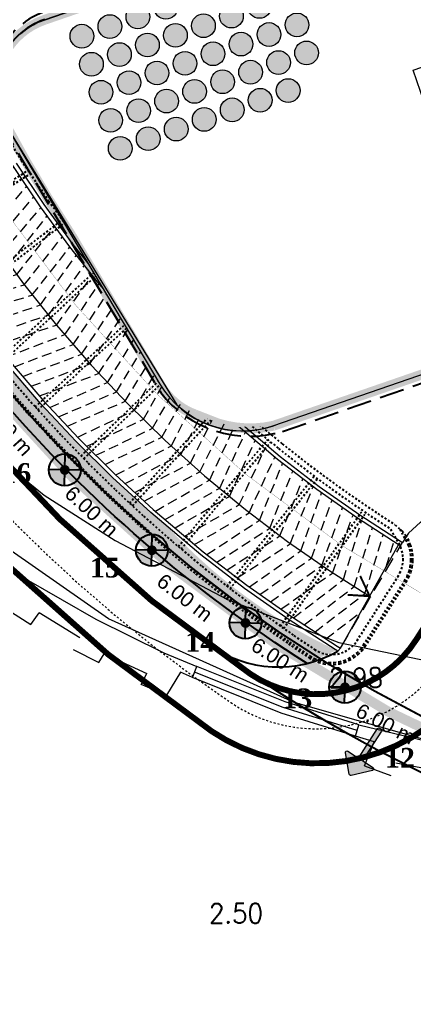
# Model space of a CAD drawing. Header units: millimetres. Extents: x 583747 to 596416, y 2304962 to 2309584.
# Drawn here: x 595599.4 to 595619.4, y 2307166.71 to 2307216.25 of the extents above; entities that cross this region are included whole.
import ezdxf
from ezdxf.enums import TextEntityAlignment as Align

# ---------------------------------------------------------------- set-up
doc = ezdxf.new("R2010")
doc.units = ezdxf.units.MM
doc.set_wipeout_variables(frame=1)
for name, pattern in [('DASH', [0.35, 0.25, -0.1]), ('DASH2-1', [3, 2, -1]), ('DASHED', [4.5, 3, -1.5]), ('HIDDEN', [0.375, 0.25, -0.125]), ('{qui hoach}', [1.3, 0, -1.3])]:
    doc.linetypes.add(name, pattern=pattern)
for name, color, linetype in [('A-GLAZ', 135, 'Continuous'), ('AFP-KERB-LINE', 2, 'Continuous'), ('canopy', 2, 'DASH'), ('K2', 2, 'Continuous'), ('KT-Kich thuoc', 159, 'Continuous'), ('Xref_NT1+NT2_MBDV Cot vach_220729$0$ccu12-Thay', 7, 'Continuous'), ('Xref_ST_MBDV Cot vach 30.7.2022$0$Xref_ST_MBDV Cot vach 30.7.2022|Xref_ST_MBDV Cot vach 30.7.2022|Xref_ST_MBDV Cot vach 30.7.2022|Xref_ST_MBDV Cot vach 30.7.2022|A-CORE-OTLN', 2, 'Continuous')]:
    doc.layers.add(name, color=color, linetype=linetype)
for name, color, linetype, lineweight in [('AUDIT_I_220808132811-11', 7, 'Continuous', 9), ('bo dat CXCL', 95, 'Continuous', 18), ('Code Cao do', 7, 'Continuous', 0), ('duong chua chay', 1, 'Continuous', 15), ('Duong RG Thua', 7, 'Continuous', 0), ('hatch', 45, 'Continuous', 5), ('KT-DV2', 7, 'Continuous', 15), ('KT-Ghi chu', 7, 'Continuous', 15), ('KT-NEN', 250, 'Continuous', 0), ('KT-Net khuat', 8, 'HIDDEN', 18), ('KT-Net thay', 7, 'Continuous', 20), ('KT-TMB', 7, 'Continuous', 0), ('KT_lo dat', 1, 'Continuous', 40), ('KT_Ms', 100, 'Continuous', 5), ('Level 15', 7, 'Continuous', 0), ('moc', 7, 'Continuous', 0), ('N-THAY', 7, 'Continuous', 18), ('Xref_ST_MBDV Cot vach 30.7.2022|Xref_ST_MBDV Cot vach 30.7.2022|Xref_ST_MBDV Cot vach 30.7.2022|Xref_ST_MBDV Cot vach 30.7.2022|00_duong_QH', 7, 'Continuous', 9), ('đường pccc', 6, 'Continuous', 13)]:
    doc.layers.add(name, color=color, linetype=linetype, lineweight=lineweight)
doc.styles.add('Style-.VnArial', font='')
doc.styles.add('Style-STANDARD', font='STANDARD.shx')
doc.styles.get('Style-.VnArial').set_extended_font_data('.VnArial')

# ---------------------------------------------------------------- blocks, each defined once
blk = doc.blocks.new('wwww1')
at = {"layer": 'Duong RG Thua', "color": 7, "lineweight": 0}
for p, q in [((595595.973, 2307195.893), (595600.486, 2307192.217)), ((595600.486, 2307192.217), (595604.07, 2307189.921)), ((595604.07, 2307189.921), (595609.77, 2307186.935)), ((595609.77, 2307186.935), (595615.408, 2307184.77)), ((595615.408, 2307184.77), (595625.31, 2307182.718))]:
    blk.add_line(p, q, dxfattribs=at)
at = {"layer": 'Duong RG Thua', "color": 7, "linetype": 'Continuous', "lineweight": 0}
for p, q in [((595596.46, 2307189.962), (595599.692, 2307187.903)), ((595599.692, 2307187.903), (595603.09, 2307185.946)), ((595598.597, 2307186.46), (595599.808, 2307185.674)), ((595599.808, 2307185.674), (595600.221, 2307186.275)), ((595602.287, 2307185.006), (595600.221, 2307186.275)), ((595603.09, 2307185.946), (595606.538, 2307184.241)), ((595606.538, 2307184.241), (595608.215, 2307183.546)), ((595605.397, 2307182.643), (595605.687, 2307183.206)), ((595607.39, 2307183.26), (595606.678, 2307182.094)), ((595607.992, 2307182.989), (595607.39, 2307183.26)), ((595607.992, 2307182.989), (595608.215, 2307183.546)), ((595606.678, 2307182.094), (595605.397, 2307182.643)), ((595616.249, 2307180.025), (595616.426, 2307180.598)), ((595617.2, 2307179.741), (595616.249, 2307180.025)), ((595616.714, 2307178.52), (595617.2, 2307179.741)), ((595618.299, 2307178.673), (595620.896, 2307178.181)), ((595616.714, 2307178.52), (595618.043, 2307178.036))]:
    blk.add_line(p, q, dxfattribs=at)
at = {"layer": 'Duong RG Thua', "color": 1, "linetype": 'Continuous', "lineweight": 0, "flags": 128}
blk.add_lwpolyline([(595633.994, 2307178.678), (595620.846, 2307179.538), (595613.144, 2307181.725), (595603.74, 2307185.971), (595593.856, 2307192.856), (595584.897, 2307203.155)], dxfattribs=at)
at = {"layer": 'Duong RG Thua', "color": 7, "linetype": 'Continuous', "lineweight": 0, "flags": 128}
for points in [[(595601.953, 2307184.408), (595603.25, 2307183.757), (595603.521, 2307184.186), (595605.687, 2307183.206)], [(595616.338, 2307180.311), (595612.581, 2307181.473), (595608.104, 2307183.267)], [(595616.426, 2307180.598), (595612.681, 2307181.756), (595608.215, 2307183.546)], [(595616.249, 2307180.025), (595612.48, 2307181.19), (595607.992, 2307182.989)], [(595616.426, 2307180.598), (595620.846, 2307179.538), (595629.771, 2307178.585)]]:
    blk.add_lwpolyline(points, dxfattribs=at)
at = {"layer": 'Code Cao do', "color": 6, "linetype": 'Continuous', "lineweight": 0, "style": 'Style-STANDARD'}
for s, p in [('2.98', (595614.905, 2307182.989)), ('2.50', (595608.832, 2307171.059))]:
    blk.add_text(s, height=1, rotation=359.9973, dxfattribs=at).set_placement(p, align=Align.MIDDLE_LEFT)
blk = doc.blocks.new('Moc')
at = {"layer": 'moc', "linetype": '{qui hoach}', "lineweight": 0, "ltscale": 0.5}
h = blk.add_hatch(color=7, dxfattribs=at)
edge = h.paths.add_edge_path()
edge.add_arc((0, 0), 0.25, 0, 360)
blk = doc.blocks.new('hk')
at = {"layer": 'K2'}
h = blk.add_hatch(color=256, dxfattribs=at)
h.dxf.hatch_style = 1
h.paths.add_polyline_path([(-79.569, 95.738), (-79.569, 94.297), (-78.128, 94.297, 0.006031), (-78.128, 94.332, 0.407166)])
h.paths.add_polyline_path([(-79.569, 94.297), (-81.01, 94.297, 0.006031), (-81.01, 94.263, 0.407166), (-79.569, 92.856)])
for p, q in [((-79.569, 92.856), (-79.569, 95.738)), ((-78.128, 94.297), (-81.01, 94.297))]:
    blk.add_line(p, q, dxfattribs=at)
blk.add_circle((-79.569, 94.297), 1.441, dxfattribs=at)
blk = doc.blocks.new('NEN')
at = {"layer": 'Level 15', "color": 240, "linetype": 'DASH', "lineweight": 13, "ltscale": 5, "true_color": 0xed1f24, "const_width": 0.5, "flags": 128}
blk.add_lwpolyline([(595682.634, 2307317.629), (595677.108, 2307338.736), (595668.702, 2307341.648), (595657.199, 2307332.945), (595633.733, 2307315.075), (595610.101, 2307298.024, 0.685011), (595643.311, 2307173.379), (595664.098, 2307171.161), (595705.748, 2307172.441), (595712.065, 2307180.508), (595682.634, 2307317.629)], format="xyb", close=True, dxfattribs=at)
at = {"layer": 'Level 15', "color": 152, "linetype": 'DASH', "lineweight": 13, "ltscale": 5, "true_color": 0x2776bb, "const_width": 0.01, "flags": 128}
blk.add_lwpolyline([(595676.796, 2307316.238), (595672.115, 2307334.115), (595669.766, 2307334.929), (595660.826, 2307328.166), (595637.307, 2307310.255), (595613.624, 2307293.167, 0.684877), (595643.957, 2307179.345), (595664.326, 2307177.171), (595702.756, 2307178.352), (595705.609, 2307181.996)], format="xyb", close=True, dxfattribs=at)
at = {"layer": 'hatch', "xscale": 0.56, "yscale": 0.56, "zscale": 0.56, "rotation": 358.6179139007246}
for p in [(595644.965, 2307139.591), (595649.377, 2307135.525), (595654.116, 2307131.845), (595659.156, 2307128.591)]:
    blk.add_blockref('hk', p, dxfattribs=at)
at = {"layer": 'moc', "color": 7, "linetype": '{qui hoach}', "lineweight": 0, "ltscale": 0.5}
for p in [(595601.693, 2307193.457), (595606.105, 2307189.391), (595610.844, 2307185.711), (595615.884, 2307182.457)]:
    blk.add_blockref('Moc', p, dxfattribs=at)
at = {"layer": 'moc', "color": 7, "linetype": 'Continuous', "lineweight": 0, "style": 'Style-.VnArial'}
for rotation, p in [(312.1055, (595598.801, 2307195.535)), (317.3319, (595603.053, 2307191.367)), (322.1758, (595607.773, 2307186.995)), (327.1476, (595612.605, 2307183.835)), (332.1193, (595617.949, 2307180.607))]:
    blk.add_text('6.00 m', height=0.75, rotation=rotation, dxfattribs=at).set_placement(p, align=Align.MIDDLE_CENTER)
at = {"layer": 'moc', "color": 7, "linetype": 'Continuous', "lineweight": 0, "char_height": 1, "attachment_point": 4, "line_spacing_factor": 0.6, "style": 'Style-.VnArial'}
for s, insert in [('\\f.VnTimeH|b1|i0|c00|p39;16', (595598.481, 2307193.291)), ('\\f.VnTimeH|b1|i0|c00|p39;15', (595602.967, 2307188.507)), ('\\f.VnTimeH|b1|i0|c00|p39;14', (595607.801, 2307184.752)), ('\\f.VnTimeH|b1|i0|c00|p39;13', (595612.717, 2307181.889)), ('\\f.VnTimeH|b1|i0|c00|p39;12', (595617.916, 2307178.886))]:
    blk.add_mtext(s, dxfattribs=dict(at, insert=insert))
blk = doc.blocks.new('wqeqweweqewe')
at = {"layer": 'N-THAY', "true_color": 0xed1f24}
h = blk.add_hatch(color=240, dxfattribs=at)
h.dxf.hatch_style = 1
h.paths.add_polyline_path([(-1286767, 413593, 0.659768), (-1286937, 413520), (-1286937, 412719), (-1289162, 412719, 0.414214), (-1289262, 412619), (-1289262, 412519, 0.414214), (-1289162, 412419), (-1286937, 412419), (-1286937, 411617, 0.659768), (-1286767, 411545), (-1285772, 412495, 0.427958), (-1285772, 412643)])
for p, q in [((-1286937, 413520), (-1286937, 412719)), ((-1285772, 412643), (-1286767, 413593)), ((-1289262, 412619), (-1289262, 412519)), ((-1286937, 412719), (-1289162, 412719)), ((-1286767, 411545), (-1285772, 412495)), ((-1289162, 412419), (-1286937, 412419)), ((-1286937, 412419), (-1286937, 411617))]:
    blk.add_line(p, q)
for centre, radius, start, end in [((-1286837, 413520), 100, 46.33782, 180), ((-1289162, 412619), 100, 90, 180), ((-1289162, 412519), 100, 180, 270), ((-1285843, 412569), 102, 313.66218, 46.33782), ((-1286837, 411617), 100, 180, 313.66218)]:
    blk.add_arc(centre, radius, start, end)
blk = doc.blocks.new('DV')
at = {"layer": 'bo dat CXCL'}
h = blk.add_hatch(dxfattribs=at)
h.set_pattern_fill('GRASS', color=256, scale=20, angle=6e-14)
edge = h.paths.add_edge_path()
edge.add_arc((534052, 95062), 4727, 0, 360)
edge = h.paths.add_edge_path()
edge.add_arc((541091, 100258), 3195, 0, 360)
edge = h.paths.add_edge_path()
edge.add_arc((567627, 62613), 3195, 0, 360)
edge = h.paths.add_edge_path()
edge.add_arc((576134, 60043), 4727, 0, 360)
h = blk.add_hatch(dxfattribs=at)
h.set_pattern_fill('GRASS', color=256, scale=20, angle=6e-14)
edge = h.paths.add_edge_path()
edge.add_arc((533002, 76879), 3810, 23.3885, 35.7924)
edge.add_arc((532578, 76439), 4413, 37.2097, 54.9661)
edge.add_arc((528586, 71682), 10613, 52.0618, 107.3432)
edge.add_arc((588840, 109428), 69169, 203.53127, 237.6871)
edge.add_line((551866, 50970), (553351, 51637))
edge.add_arc((565045, 76618), 27583, 222.7852, 244.9143, ccw=False)
edge.add_arc((588698, 109384), 67670, 208.17086, 229.55831, ccw=False)
edge.add_line((529044, 77437), (535189, 79558))
edge.add_line((535189, 79558), (536396, 77486))
edge.add_line((536396, 77486), (536499, 78391))
blk.add_line((553418, 51598), (553559, 51748))
blk.add_spline([(556998, 57569, 0), (558696, 58856), (565164, 57267), (569751, 55049), (577979, 53264), (581485, 51445), (582945, 49227), (583842, 47060), (583848, 47041)], degree=3)
at = {"layer": 'A-GLAZ'}
blk.add_arc((539735, 80091, 0), 3655, 108.4982, 207.7033, dxfattribs=at)
at = {"layer": 'AFP-KERB-LINE', "elevation": 0}
for points in [[(602212, 36466), (602074, 36462), (581149, 38676, -0.702152), (549561, 168774)], [(551866, 50970, -0.150146), (525423, 81812, -0.150146)]]:
    blk.add_lwpolyline(points, format="xyb", dxfattribs=at)
at = {"layer": 'AFP-KERB-LINE'}
for centre, radius, start, end in [((588838, 109427), 71168, 205.1885, 233.87089), ((550415, 56792), 6000, 233.8709, 300.0366)]:
    blk.add_arc(centre, radius, start, end, dxfattribs=at)
at = {"layer": 'KT-Net thay'}
blk.add_line((556998, 57569, 0), (556701, 57092), dxfattribs=at)
at = {"layer": 'KT-Net thay', "linetype": 'HIDDEN', "ltscale": 3000}
blk.add_line((553559, 51748), (556701, 57092), dxfattribs=at)
at = {"layer": 'KT-Net thay', "elevation": 0}
for points in [[(553418, 51598), (553284, 51677), (550957, 53176), (548694, 54768), (546480, 56465), (543944, 58609), (542008, 60385), (540149, 62227), (538384, 64114), (536475, 66339)], [(537133, 76283), (538529, 74201), (540008, 72178), (541409, 70416), (543151, 68385), (544740, 66687), (546425, 65017), (548175, 63413), (550495, 61451), (552483, 59927), (554533, 58485), (556640, 57128), (556701, 57092)], [(556599, 56920), (556535, 56958), (554421, 58319), (552365, 59766), (550369, 61295), (548042, 63262), (546287, 64872), (544597, 66548), (543002, 68252), (541255, 70289), (539849, 72056), (538365, 74086), (536965, 76175)], [(536629, 66466), (538532, 64247), (540293, 62366), (542146, 60529), (544076, 58759), (546605, 56620), (548812, 54929), (551069, 53342), (553389, 51847), (553559, 51748)]]:
    blk.add_lwpolyline(points, dxfattribs=at)
at = {"extrusion": (1.93661e-07, 2.95655e-07, 1), "xscale": -0.8000000000000089, "yscale": 0.8000000000000006, "zscale": 0.800000000000002, "rotation": 56.77425810325947}
blk.add_blockref('wqeqweweqewe', (266531, -995970, 0), dxfattribs=at)
blk = doc.blocks.new('NUT')
at = {"layer": 'KT-Ghi chu'}
h = blk.add_hatch(color=256, dxfattribs=at)
h.dxf.hatch_style = 1
edge = h.paths.add_edge_path()
edge.add_arc((596430.768, 2307264.799), 0.6, 0, 360)
blk.add_circle((596430.768, 2307264.799, 0.003), 0.6, dxfattribs=at)
blk = doc.blocks.new('WWWWW11')
blk.add_wipeout([(596155.83, 2307274.886), (596155.67, 2307275.964), (596156.054, 2307277.593), (596157.069, 2307278.841), (596158.126, 2307279.416), (596188.238, 2307289.805), (596189.856, 2307290.291), (596191.854, 2307290.739), (596193.801, 2307291.023), (596196, 2307291.169), (596198.468, 2307291.114), (596199.39, 2307291.05), (596214.689, 2307286.621), (596215.595, 2307286.226), (596216.421, 2307285.843), (596216.896, 2307284.929), (596217.235, 2307284.209), (596222.706, 2307268.397), (596223.689, 2307266.959), (596225.198, 2307266.002), (596226.57, 2307265.726), (596256.217, 2307265.726), (596257.321, 2307265.403), (596258.527, 2307264.463), (596259.056, 2307263.604), (596262.365, 2307248.113), (596262.425, 2307246.666), (596262.174, 2307245.579), (596261.518, 2307244.283), (596260.268, 2307243.045), (596258.355, 2307242.226), (596257.42, 2307242.126), (596212.282, 2307242.126), (596210.803, 2307242.347), (596209.267, 2307243.115), (596207.972, 2307244.499), (596207.417, 2307245.695), (596202.912, 2307258.715), (596200.606, 2307261.545), (596198.076, 2307263.45), (596195.344, 2307264.692), (596191.643, 2307265.391), (596188.278, 2307265.166), (596187.402, 2307264.972), (596169.824, 2307258.907), (596167.757, 2307258.808), (596166.09, 2307259.328), (596164.523, 2307260.261), (596164.108, 2307260.784), (596156.006, 2307274.434)]).translate(0, 0, -0.042)
blk.add_line((596192.542, 2307266.745, -0.044), (596169.747, 2307258.881, -0.044))
blk.add_lwpolyline([(596223.378, 2307263.826), (596223.388, 2307265.499, 0.085159), (596223.098, 2307267.264), (596221.363, 2307272.278), (596217.235, 2307284.209, 0.260467), (596214.444, 2307286.683), (596199.385, 2307291.034, 0.571317), (596195.22, 2307284.994), (596196.48, 2307281.342), (596194.082, 2307280.514), (596191.439, 2307288.033, 0.338337), (596187.565, 2307289.57), (596158.129, 2307279.414, 0.459457), (596156.089, 2307274.265), (596164.858, 2307259.939, 0.279689), (596169.824, 2307258.907)], format="xyb")
at = {"elevation": -0.044}
blk.add_lwpolyline([(596183.346, 2307279.129), (596184.651, 2307275.348), (596205.944, 2307282.697), (596208.587, 2307275.04), (596186.302, 2307267.349), (596186.792, 2307265.931), (596181.073, 2307263.957), (596177.94, 2307273.031), (596178.129, 2307273.097), (596176.823, 2307276.878), (596183.345, 2307279.13)], dxfattribs=at)
blk.add_arc((596168.162, 2307263.467, -0.042), 4.85, 210.793, 289.0346)
at = {"layer": 'A-GLAZ', "const_width": 0.5, "elevation": -0.044}
blk.add_lwpolyline([(596187.565, 2307289.57, -0.114033), (596199.385, 2307291.034), (596214.444, 2307286.683, -0.260467), (596217.235, 2307284.209), (596222.706, 2307268.397, 0.290863), (596226.57, 2307265.726), (596256.217, 2307265.726, -0.265528), (596259.056, 2307263.604), (596262.421, 2307247.997, -0.451371), (596257.42, 2307242.126), (596212.282, 2307242.126, -0.326781), (596207.417, 2307245.695), (596202.912, 2307258.715, 0.327702), (596187.402, 2307264.972), (596169.747, 2307258.881, -0.133076), (596166.936, 2307258.998), (596165.764, 2307259.455, -0.183721), (596163.977, 2307261.007), (596159.507, 2307268.51, -0.022157), (596156.089, 2307274.265, -0.462092), (596158.166, 2307279.431), (596187.565, 2307289.57)], format="xyb", dxfattribs=at)
at = {"layer": 'AUDIT_I_220808132811-11'}
for points, elevation in [([(596156.086, 2307274.266, -0.459457), (596158.126, 2307279.416), (596187.562, 2307289.571)], -0.042), ([(596156.089, 2307274.265, -0.459457), (596158.129, 2307279.415), (596187.565, 2307289.57)], -0.044)]:
    blk.add_lwpolyline(points, format="xyb", dxfattribs=dict(at, elevation=elevation))
at = {"layer": 'Xref_NT1+NT2_MBDV Cot vach_220729$0$ccu12-Thay', "linetype": 'DASH', "ltscale": 5, "elevation": -0.044}
blk.add_lwpolyline([(596194.193, 2307280.764), (596191.778, 2307287.757, 0.364359), (596187.07, 2307289.812), (596158.135, 2307279.83, 0.451905), (596155.918, 2307274.176), (596164.032, 2307260.563, 0.310679), (596170.195, 2307258.591), (596192.717, 2307266.383, 0.229922), (596193.002, 2307266.797), (596193.223, 2307267.814, -0.27899), (596193.682, 2307268.316), (596198.102, 2307269.836, -0.41434), (596198.755, 2307269.519), (596207.084, 2307245.429, 0.319754), (596212.282, 2307241.726), (596257.42, 2307241.726, 0.480869), (596262.56, 2307248.157), (596261.951, 2307250.852), (596261.906, 2307251.052), (596260.131, 2307259.572)], format="xyb", dxfattribs=at)
at = {"layer": 'Xref_ST_MBDV Cot vach 30.7.2022|Xref_ST_MBDV Cot vach 30.7.2022|Xref_ST_MBDV Cot vach 30.7.2022|Xref_ST_MBDV Cot vach 30.7.2022|00_duong_QH', "elevation": -0.042}
blk.add_lwpolyline([(596156.086, 2307274.266), (596163.996, 2307260.984)], dxfattribs=at)
at = {"layer": 'KT-Kich thuoc', "rotation": 328.4238436270281}
for p in [(-1120118.197, 653927.427, -0.116), (-1120113.458, 653927.469, 0.034), (-1120119.615, 653926.94, -0.16), (-1120114.876, 653926.982, -0.009), (-1120121.033, 653926.453, -0.203), (-1120116.294, 653926.495, -0.052), (-1120111.555, 653926.537, 0.098), (-1120122.451, 653925.966, -0.246), (-1120117.712, 653926.008, -0.096), (-1120112.973, 653926.05, 0.055), (-1120119.13, 653925.521, -0.139), (-1120114.391, 653925.563, 0.011), (-1120120.548, 653925.034, -0.183), (-1120115.809, 653925.076, -0.032), (-1120111.069, 653925.118, 0.118), (-1120121.966, 653924.547, -0.226), (-1120117.227, 653924.589, -0.076), (-1120112.487, 653924.631, 0.075), (-1120118.645, 653924.102, -0.119), (-1120113.905, 653924.144, 0.031), (-1120120.063, 653923.615, -0.163), (-1120115.323, 653923.657, -0.012), (-1120121.481, 653923.127, -0.206), (-1120116.742, 653923.17, -0.056), (-1120112.002, 653923.212, 0.095), (-1120118.16, 653922.682, -0.099), (-1120113.42, 653922.725, 0.051), (-1120119.578, 653922.195, -0.142), (-1120116.256, 653921.75, -0.035), (-1120114.838, 653922.237, 0.008), (-1120120.996, 653921.708, -0.186), (-1120117.674, 653921.263, -0.079), (-1120119.092, 653920.776, -0.122), (-1120120.51, 653920.289, -0.166)]:
    blk.add_blockref('NUT', p, dxfattribs=at)
blk = doc.blocks.new('FFRRT')
at = {"layer": 'KT-Net khuat', "linetype": 'HIDDEN', "ltscale": 2}
for points in [[(595591.887, 2307209.208), (595594.95, 2307209.841), (595596.859, 2307211.89)], [(595592.2, 2307208.648), (595595.289, 2307209.287), (595597.412, 2307211.565)], [(595592.512, 2307208.088), (595595.629, 2307208.733), (595597.751, 2307211.011)], [(595592.851, 2307207.534), (595595.968, 2307208.178), (595598.091, 2307210.456)], [(595593.191, 2307206.979), (595596.308, 2307207.624), (595598.431, 2307209.902)], [(595593.53, 2307206.425), (595596.647, 2307207.07), (595598.77, 2307209.348)], [(595593.87, 2307205.871), (595596.987, 2307206.516), (595599.11, 2307208.794)], [(595594.29, 2307205.223), (595597.378, 2307205.995), (595599.406, 2307208.357)], [(595594.652, 2307204.683), (595597.74, 2307205.455), (595599.768, 2307207.817)], [(595595.014, 2307204.143), (595598.102, 2307204.915), (595600.13, 2307207.277)], [(595595.376, 2307203.603), (595598.464, 2307204.375), (595600.492, 2307206.737)], [(595595.821, 2307202.972), (595598.875, 2307203.869), (595600.805, 2307206.313)], [(595596.204, 2307202.448), (595599.259, 2307203.345), (595601.189, 2307205.788)], [(595596.588, 2307201.923), (595599.642, 2307202.82), (595601.572, 2307205.263)], [(595596.972, 2307201.398), (595600.026, 2307202.295), (595601.956, 2307204.739)], [(595597.441, 2307200.785), (595600.456, 2307201.806), (595602.285, 2307204.326)], [(595597.846, 2307200.276), (595600.861, 2307201.297), (595602.689, 2307203.817)], [(595598.25, 2307199.768), (595601.265, 2307200.789), (595603.094, 2307203.309)], [(595598.723, 2307199.172), (595601.699, 2307200.304), (595603.433, 2307202.89)], [(595599.147, 2307198.679), (595602.122, 2307199.81), (595603.856, 2307202.396)], [(595599.57, 2307198.185), (595602.545, 2307199.317), (595604.28, 2307201.903)], [(595599.993, 2307197.692), (595602.968, 2307198.824), (595604.703, 2307201.41)], [(595600.416, 2307197.199), (595603.392, 2307198.33), (595605.126, 2307200.916)], [(595600.938, 2307196.62), (595603.862, 2307197.879), (595605.483, 2307200.537)], [(595601.382, 2307196.145), (595604.306, 2307197.404), (595605.927, 2307200.063)], [(595601.826, 2307195.671), (595604.75, 2307196.929), (595606.371, 2307199.588)], [(595602.346, 2307195.112), (595605.22, 2307196.48), (595606.739, 2307199.198)], [(595602.807, 2307194.654), (595605.681, 2307196.022), (595607.201, 2307198.74)], [(595603.269, 2307194.197), (595606.143, 2307195.565), (595607.663, 2307198.283)], [(595603.731, 2307193.739), (595606.605, 2307195.107), (595608.124, 2307197.825)], [(595604.275, 2307193.201), (595607.095, 2307194.679), (595608.508, 2307197.453)], [(595604.754, 2307192.762), (595607.574, 2307194.24), (595608.987, 2307197.014)], [(595605.233, 2307192.322), (595608.052, 2307193.8), (595609.466, 2307196.575)], [(595605.712, 2307191.883), (595608.531, 2307193.361), (595609.945, 2307196.135)], [(595606.284, 2307191.366), (595609.041, 2307192.957), (595610.342, 2307195.786)], [(595606.781, 2307190.946), (595609.538, 2307192.537), (595610.838, 2307195.366)], [(595607.277, 2307190.526), (595610.034, 2307192.117), (595611.334, 2307194.947)], [(595607.773, 2307190.107), (595610.531, 2307191.698), (595611.831, 2307194.527)], [(595608.27, 2307189.687), (595611.027, 2307191.278), (595612.327, 2307194.107)], [(595608.882, 2307189.183), (595611.56, 2307190.904), (595612.723, 2307193.792)], [(595609.398, 2307188.788), (595612.076, 2307190.509), (595613.239, 2307193.397)], [(595609.914, 2307188.392), (595612.592, 2307190.113), (595613.755, 2307193.002)], [(595610.43, 2307187.997), (595613.108, 2307189.718), (595614.271, 2307192.606)], [(595611.047, 2307187.532), (595613.652, 2307189.361), (595614.697, 2307192.295)], [(595611.579, 2307187.158), (595614.184, 2307188.987), (595615.228, 2307191.921)], [(595612.11, 2307186.784), (595614.716, 2307188.613), (595615.76, 2307191.547)], [(595612.642, 2307186.41), (595615.247, 2307188.239), (595616.292, 2307191.173)], [(595613.276, 2307185.97), (595615.805, 2307187.904), (595616.729, 2307190.878)], [(595613.823, 2307185.618), (595616.351, 2307187.552), (595617.275, 2307190.526)], [(595614.369, 2307185.266), (595616.898, 2307187.2), (595617.822, 2307190.174)], [(595617.976, 2307188.56), (595618.368, 2307189.822)], [(595614.916, 2307184.914), (595616.688, 2307186.27)]]:
    blk.add_lwpolyline(points, dxfattribs=at)
blk = doc.blocks.new('khgklh')
at = {"layer": 'canopy'}
for p, q in [((-40313, -41589, 0), (-39026, -43689, 0)), ((-39026, -43689, 0), (-37647, -45747, 0)), ((-44838, -48144, 0), (-38941, -44380, 0)), ((-44740, -48318, 0), (-38838, -44551, 0)), ((-37647, -45747, 0), (-36138, -47806, 0)), ((-42752, -51142, 0), (-37206, -46878, 0)), ((-42639, -51306, 0), (-37087, -47039, 0)), ((-36138, -47806, 0), (-35387, -48745, 0)), ((-40521, -54057), (-35336, -49296)), ((-40394, -54211), (-35211, -49453)), ((-38571, -56339), (-33413, -51604)), ((-38436, -56486), (-33278, -51751)), ((-36246, -58816), (-31267, -53998)), ((-36107, -58959), (-31128, -54142)), ((-39841, -54880), (-38563, -56348)), ((-38563, -56348), (-37247, -57782)), ((-33791, -61207), (-29061, -56031)), ((-33644, -61342), (-28913, -56166)), ((-37247, -57782), (-35893, -59181)), ((-31327, -63404), (-26796, -57994)), ((-31173, -63532), (-26643, -58123)), ((-35893, -59181), (-34504, -60544)), ((-28857, -65417), (-24435, -59848)), ((-28700, -65541), (-24279, -59973)), ((-34504, -60544), (-33079, -61870)), ((-33079, -61870), (-31620, -63158)), ((-26146, -67431), (-21986, -61587)), ((-25983, -67547), (-21823, -61703)), ((-20102, -63331), (-20570, -62512)), ((-31620, -63158), (-30128, -64408)), ((-20030, -63506), (-20102, -63331)), ((-20023, -63524), (-20030, -63506)), ((-19968, -63726), (-20023, -63524)), ((-19942, -63919), (-19968, -63726)), ((-20016, -64553), (-19964, -64350)), ((-19964, -64350), (-19939, -64142)), ((-19940, -63933), (-19942, -63919)), ((-19939, -64104), (-19940, -63933)), ((-19939, -64142), (-19939, -64104)), ((-30128, -64408), (-28603, -65618)), ((-20202, -64944), (-20093, -64747)), ((-20093, -64747), (-20016, -64553)), ((-22267, -68165), (-20202, -64944)), ((-28603, -65618), (-27048, -66788)), ((-27048, -66788), (-25462, -67917)), ((-25462, -67917), (-24429, -68613)), ((-22538, -68487), (-22397, -68342)), ((-22397, -68342), (-22267, -68165)), ((-24429, -68613), (-24239, -68723)), ((-24239, -68723), (-24052, -68800)), ((-24052, -68800), (-23857, -68853)), ((-23857, -68853), (-23656, -68878)), ((-23453, -68877), (-23252, -68850)), ((-23252, -68850), (-23057, -68796)), ((-23057, -68796), (-22871, -68716)), ((-22871, -68716), (-22697, -68613)), ((-22697, -68613), (-22538, -68487)), ((-23656, -68878), (-23453, -68877))]:
    blk.add_line(p, q, dxfattribs=at)
at = {"layer": 'canopy', "elevation": 0}
blk.add_lwpolyline([(-41775, -52492), (-41937, -52243), (-43626, -49939), (-45173, -47630), (-46626, -45258), (-47550, -43579, -0.46516), (-46891, -41866), (-42478, -40343, -0.365038), (-41035, -40899), (-40572, -41740), (-39279, -43851), (-37892, -45920), (-36377, -47988), (-35953, -48502)], format="xyb", dxfattribs=at)
blk.add_lwpolyline([(-35550, -49024), (-34798, -49966), (-34786, -49980)], dxfattribs=at)
at = {"layer": 'canopy'}
blk.add_lwpolyline([(-20359, -62291, -0.028804), (-26054, -58211, -0.058431), (-35387, -48745)], format="xyb", dxfattribs=at)
for points in [[(-40223, -55204), (-38936, -56681), (-37610, -58125), (-36248, -59533), (-34849, -60905), (-33415, -62240), (-31946, -63537), (-30444, -64796), (-28909, -66014), (-27343, -67192), (-25747, -68328), (-24694, -69037), (-24462, -69172), (-24213, -69275), (-23953, -69344), (-23686, -69379), (-23417, -69377), (-23151, -69340), (-22892, -69269), (-22644, -69163), (-22413, -69026), (-22202, -68859), (-22015, -68666), (-21855, -68449), (-19773, -65200), (-19640, -64961), (-19539, -64707), (-19472, -64442), (-19438, -64171), (-19439, -64100), (-19440, -63898), (-19447, -63852), (-19477, -63627), (-19548, -63363), (-19568, -63315), (-19652, -63110), (-19788, -62873), (-19953, -62655), (-20359, -62291)], [(-40146, -55139), (-38861, -56615), (-37538, -58056), (-36177, -59463), (-34780, -60833), (-33348, -62166), (-31881, -63462), (-30380, -64718), (-28848, -65935), (-27284, -67111), (-25690, -68246), (-24641, -68952), (-24417, -69082), (-24181, -69180), (-23934, -69246), (-23680, -69279), (-23425, -69277), (-23171, -69242), (-22925, -69174), (-22690, -69074), (-22470, -68943), (-22269, -68785), (-22091, -68601), (-21937, -68392), (-19858, -65149), (-19731, -64918), (-19634, -64676), (-19570, -64424), (-19539, -64165), (-19539, -64101), (-19540, -63905), (-19546, -63865), (-19575, -63647), (-19643, -63395), (-19660, -63353), (-19742, -63154), (-20107, -62517)]]:
    blk.add_lwpolyline(points, dxfattribs=at)
for centre, radius, start, end in [((9640, -13682), 57369, 217.36996, 231.28399), ((12179, -10868), 61153, 231.07725, 237.62023)]:
    blk.add_arc(centre, radius, start, end, dxfattribs=at)
blk = doc.blocks.new('duong pccc')
at = {"layer": 'đường pccc', "linetype": 'DASH2-1', "const_width": 300}
for points in [[(11374828, 1063500), (11417029, 1075272, -0.139043), (11432033, 1075208), (11447510, 1070747, -0.194033), (11453106, 1066369), (11457034, 1059566, 0.325502), (11463490, 1056700), (11488340, 1062037, -0.413991), (11497840, 1055901), (11504262, 1026111, -0.430767), (11493164, 1009931), (11492439, 1009817), (11450040, 1008477), (11437562, 1009797, -0.290861), (11429584, 1016138), (11425729, 1027278, 0.626431), (11410539, 1029085), (11408439, 1025808, -0.421466), (11395119, 1023065, -0.13178), (11369781, 1052299, -0.467981)], [(11375768, 1060128), (11417969, 1071900, -0.139043), (11431064, 1071844), (11446540, 1067384, -0.194033), (11450075, 1064619), (11454003, 1057816, 0.325502), (11464225, 1053278), (11489075, 1058615, -0.413991), (11494419, 1055163), (11500840, 1025374, -0.430767), (11492620, 1013388), (11492110, 1013308), (11450169, 1011982), (11437930, 1013278, -0.290861), (11432891, 1017282), (11429036, 1028423, 0.626431), (11407593, 1030974), (11405493, 1027697, -0.421466), (11397080, 1025964, -0.13178), (11372929, 1053828, -0.467981)]]:
    blk.add_lwpolyline(points, format="xyb", close=True, dxfattribs=at)
at = {"layer": 'đường pccc', "linetype": 'DASH2-1'}
blk.add_lwpolyline([(11375298, 1061814), (11417499, 1073586, -0.139043), (11431549, 1073526), (11447025, 1069066, -0.194033), (11451590, 1065494), (11455518, 1058691, 0.325502), (11463857, 1054989), (11488708, 1060326, -0.413991), (11496130, 1055532), (11502551, 1025742, -0.430767), (11492892, 1011659), (11492274, 1011562), (11450105, 1010230), (11437746, 1011537, -0.290861), (11431238, 1016710), (11427382, 1027851, 0.626431), (11409066, 1030029), (11406966, 1026752, -0.421466), (11396099, 1024514, -0.13178), (11371355, 1053064, -0.467981)], format="xyb", close=True, dxfattribs=at)

msp = doc.modelspace()

# ---------------------------------------------------------------- block references
at = {"layer": 'KT-DV2', "xscale": 0.001, "yscale": 0.001, "zscale": 0.001}
msp.add_blockref('DV', (595062.1, 2307132.692), dxfattribs=at)

# ---------------------------------------------------------------- next in the draw order: block references
at = {"layer": 'KT_Ms', "xscale": 0.001, "yscale": 0.001, "zscale": 0.001}
msp.add_blockref('khgklh', (595638.765, 2307252.988, 0), dxfattribs=at)

# ---------------------------------------------------------------- next in the draw order: linework, layer by layer
at = {"layer": 'KT-TMB'}
msp.add_lwpolyline([(595594.325, 2307211.015), (595595.166, 2307209.489), (595596.539, 2307207.247), (595598.006, 2307205.058), (595599.608, 2307202.872), (595601.277, 2307200.781), (595603.032, 2307198.761), (595604.869, 2307196.815), (595606.784, 2307194.947), (595608.776, 2307193.16), (595610.84, 2307191.457), (595612.972, 2307189.84), (595615.169, 2307188.314), (595617.135, 2307187.065)], dxfattribs=at)

# ---------------------------------------------------------------- next in the draw order: block references
at = {"layer": 'KT-NEN', "lineweight": 0}
msp.add_blockref('wwww1', (0.167, -0.045, -0.002), dxfattribs=at)

# ---------------------------------------------------------------- next in the draw order: linework, layer by layer
at = {"layer": 'KT-Net thay'}
msp.add_line((595615.659, 2307184.439), (595618.601, 2307189.672), dxfattribs=at)
at = {"layer": 'KT-Net thay', "const_width": 0.1}
msp.add_lwpolyline([(595616.657, 2307188.09), (595617.135, 2307187.065), (595616.021, 2307187.134)], dxfattribs=at)
at = {"layer": 'Xref_ST_MBDV Cot vach 30.7.2022$0$Xref_ST_MBDV Cot vach 30.7.2022|Xref_ST_MBDV Cot vach 30.7.2022|Xref_ST_MBDV Cot vach 30.7.2022|Xref_ST_MBDV Cot vach 30.7.2022|A-CORE-OTLN', "color": 6, "linetype": 'DASHED', "const_width": 0.1}
msp.add_lwpolyline([(595598.125, 2307198.311), (595599.956, 2307196.193), (595601.873, 2307194.151), (595603.87, 2307192.189), (595605.947, 2307190.311), (595608.098, 2307188.518), (595610.32, 2307186.815), (595612.61, 2307185.204), (595614.964, 2307183.688), (595617.378, 2307182.269), (595619.848, 2307180.949), (595622.369, 2307179.732), (595624.938, 2307178.618), (595627.551, 2307177.61), (595630.202, 2307176.71), (595632.888, 2307175.918), (595635.604, 2307175.237), (595638.345, 2307174.667), (595641.107, 2307174.21), (595643.886, 2307173.865), (595664.268, 2307171.708), (595705.622, 2307173.015), (595711.615, 2307180.682), (595682.12, 2307317.513)], dxfattribs=at)

# ---------------------------------------------------------------- next in the draw order: block references
at = {"layer": 'duong chua chay', "xscale": 0.001, "yscale": 0.001, "zscale": 0.001}
msp.add_blockref('duong pccc', (584214.004, 2306157.171), dxfattribs=at)
at = {"layer": 'KT-Net thay'}
msp.add_blockref('FFRRT', (0, 0), dxfattribs=at)
at = {"layer": 'KT_lo dat'}
msp.add_blockref('NEN', (0, 0), dxfattribs=at)

# ---------------------------------------------------------------- next in the draw order: block references
at = {"layer": 'KT-TMB'}
msp.add_blockref('WWWWW11', (-557.482, -63.188, 0.042), dxfattribs=at)

doc.saveas('drawing.dxf')
